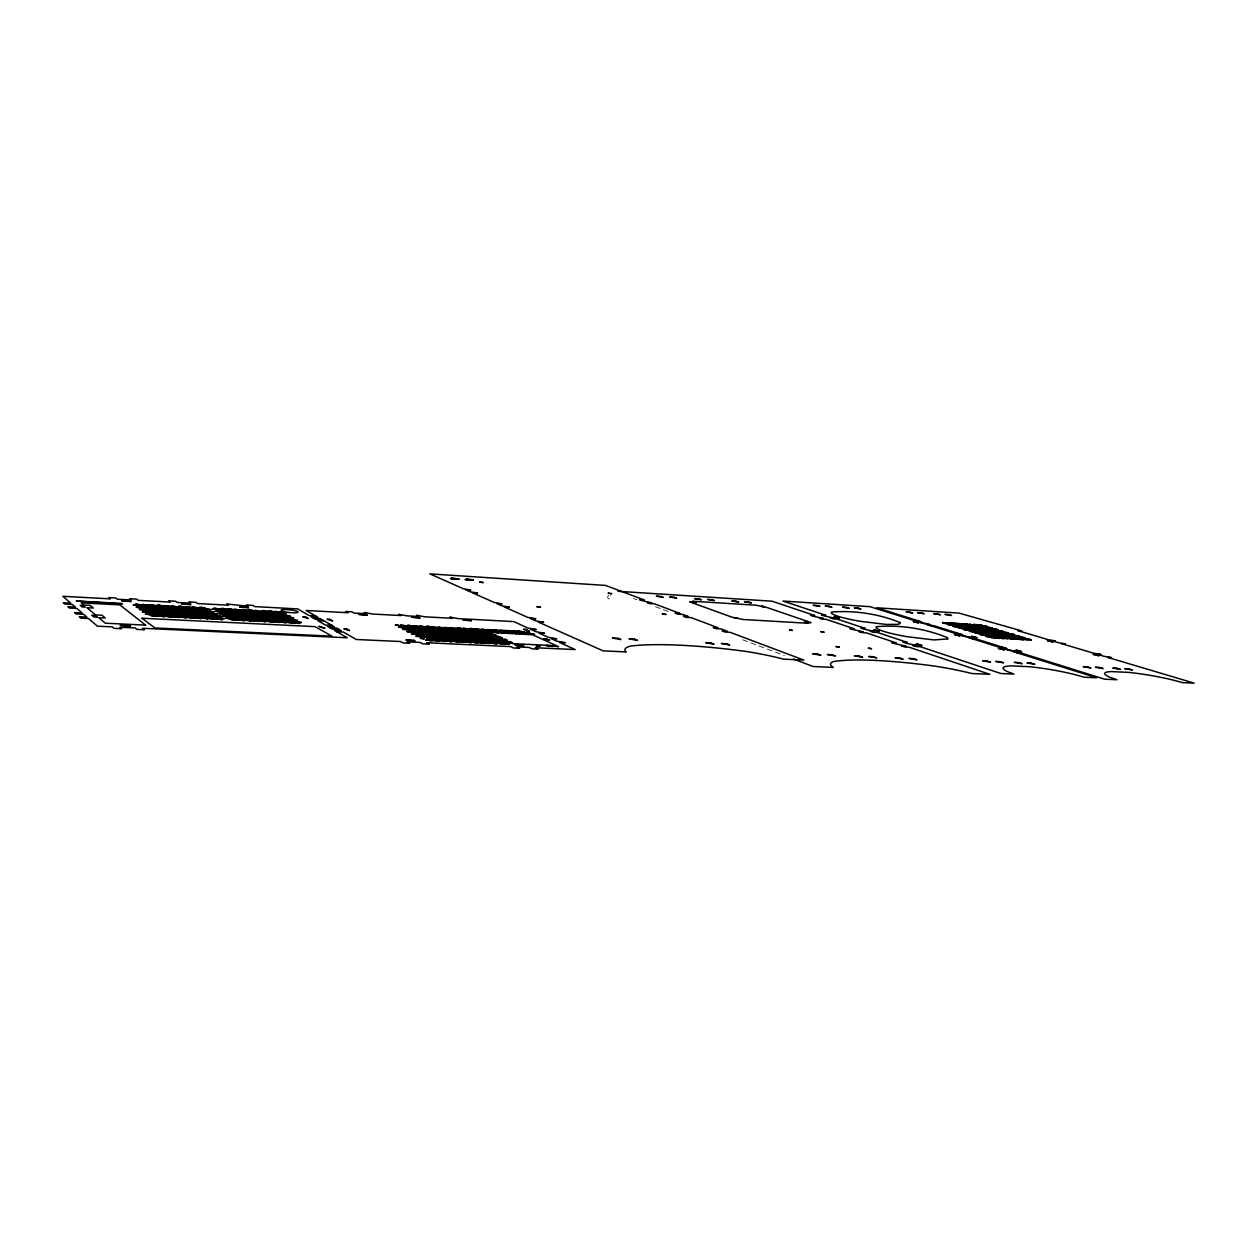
<?xml version="1.0" encoding="UTF-8"?>
<svg xmlns="http://www.w3.org/2000/svg" width="1257" height="1257" viewBox="0 0 1257 1257"><rect width="100%" height="100%" fill="white"/><g stroke="black" fill="none" stroke-linecap="round" stroke-linejoin="round"><path stroke-width="0.75" stroke-dasharray="5 3.75" d="M608.482 595.174C605.371 599.652 612.206 600.516 610.509 595.488M633.497 598.395L637.016 599.73M655.478 606.738L660.711 608.702M663.335 609.708L668.771 611.766M742.73 639.813L784.289 655.557"/><path stroke-width="1.5" d="M1027.488 639.954L1022.805 639.31L1023.591 639.153M1029.734 639.577L1030.52 639.42L1025.853 638.776L1031.4 640.174L1017.164 637.598L1026.608 639.2L1025.822 639.342M1026.733 639.53L1027.519 639.389M1021.03 638.383L1021.831 638.242M1018.861 639.075L1023.559 639.734L1014.918 638.855L1019.616 639.499M1021.941 638.556L1022.727 638.415M1022.695 638.98L1018.013 638.336L1018.814 638.195M1024.942 638.603L1025.743 638.462L1021.077 637.818M1014.006 638.682L1014.823 638.54L1010.125 637.88M1017.102 638.163L1017.903 638.022L1012.388 636.639L1020.967 637.503L1006.009 634.219L1015.373 635.806L1014.572 635.948M1006.983 638.415L1007.815 638.257M1013.236 637.378L1014.038 637.22M1016.316 636.859L1020.118 636.765L1014.635 635.398L1019.27 636.026L1018.469 636.168M1007.721 638.839L1003.007 638.179L1003.84 638.037M1011.775 638.493L1010.958 638.635L1015.672 639.279L1006.166 637.66L1010.864 638.305M1013.975 637.786L1009.292 637.142L1010.094 637M1016.253 637.425L1017.054 637.283M1014.87 637.975L1014.069 638.116L1018.751 638.76L1008.46 636.403L1009.277 636.262M1005.254 637.488L1006.071 637.346L1001.373 636.686M1008.381 636.969L1009.198 636.828L965.863 623.928L974.976 625.483L974.159 625.609M1011.492 636.451L1012.294 636.309L996.597 632.318M1015.467 636.121L1016.269 635.979M1006.071 638.226L1006.904 638.085L996.612 635.728L999.771 635.901L1001.295 636.372L997.414 636.466L1002.929 637.865L993.423 636.231L994.256 636.089M1012.325 637.189L1013.126 637.048L1002.897 634.722L1003.714 634.581M1016.206 636.545L1011.555 635.901L1012.356 635.759M1004.516 636.183L1005.333 636.042M1007.643 635.681L1011.461 635.586M1010.738 635.162L1011.539 635.036M998.938 637.629L990.217 636.749L995.748 638.147L991.003 637.503L991.852 637.362M1001.279 637.252L1002.112 637.11M1005.254 636.592L979.392 629.977M1007.564 636.231L1008.365 636.089M1013.739 635.225L1014.54 635.084L1009.905 634.439M1003.023 637.299L1002.19 637.44L1011.696 639.059L1010.157 638.587M1006.15 636.78L1005.333 636.922L1010.031 637.566L999.771 635.225L1004.437 635.869L1003.62 636.011M991.742 635.319L992.574 635.178L987.876 634.534L997.335 636.152L992.637 635.492M1000.493 635.633L991.066 634.031L995.748 634.675L994.916 634.816M1002.803 635.272L1003.62 635.131M1005.93 634.769L1006.731 634.628M1009.01 634.266L1009.811 634.125L1005.191 633.497M994.224 636.985L998.137 636.89L996.612 636.419M1000.572 635.948L1001.389 635.806M1003.714 635.445L1007.548 635.351L997.382 633.041L1002.018 633.685L1001.201 633.811M1006.826 634.942L1007.627 634.801M994.098 637.55L994.947 637.409M1009.842 634.989L1010.644 634.864M998.215 637.205L999.048 637.063M1002.096 633.984L1002.913 633.858M989.306 636.576L990.155 636.435L985.425 635.775L990.94 637.173L986.211 636.529L987.044 636.388M992.527 636.058L993.36 635.916M996.534 635.413L991.852 634.769L992.684 634.628M998.875 635.036L999.692 634.911M1002.819 634.408L998.969 634.486M1005.113 634.047L1005.914 633.905M994.13 634.078L994.947 633.952M998.089 633.449L988.756 631.862L993.391 632.507L992.559 632.632M1000.399 633.088L1001.216 632.962M988.662 635.272L989.495 635.131M995.025 634.266L1000.478 634.942M998.168 633.764L998.985 633.622M1001.295 633.261L1006.7 633.952M1004.39 632.774L1005.191 632.648M989.369 635.696L984.655 635.036L985.504 634.895M1005.113 633.182L1000.493 632.554L1008.994 633.418L1003.589 632.067L1008.193 632.695L1007.391 632.837M990.28 635.869L989.432 636.011L994.146 636.655L983.901 634.298L988.583 634.958L987.751 635.099M995.811 634.989L996.644 634.848M999.708 631.831L1004.312 632.475L995.041 630.888L995.843 630.763M983.76 634.864L984.592 634.722L979.156 633.339L987.813 634.219M990.17 633.858L991.003 633.717M994.161 633.214L990.296 633.308M996.487 632.868L997.304 632.727M1000.415 632.24L985.724 629.019M1002.709 631.894L1003.51 631.752L998.137 630.417L1002.709 631.045L1001.908 631.187M985.441 632.899L986.274 632.758L980.869 631.391L981.717 631.265M989.463 632.271L980.13 630.684L980.963 630.543M991.789 631.91L992.606 631.784M995.733 631.297L986.478 629.726L987.295 629.6M998.042 630.951L998.844 630.81L994.256 630.181M980.743 633.937L979.894 634.078L985.362 635.461L980.649 634.816L981.497 634.675M983.131 633.575L983.98 633.434M989.526 632.585L990.343 632.444M992.684 632.098L998.089 632.774M995.811 631.611L996.628 631.47M998.922 631.124L999.724 630.983M982.99 634.125L983.838 633.984M986.211 633.622L987.044 633.481L977.663 631.894M998.812 631.658L999.629 631.533M987.106 633.795L991.789 634.439L982.377 632.837L983.21 632.711M993.454 632.805L994.287 632.68M987.986 631.14L991.836 631.061M991.144 630.668L991.962 630.527M981.481 632.664L982.314 632.538M985.519 632.035L981.623 632.114M987.861 631.69L988.693 631.548M994.146 630.715L994.963 630.59M976.768 631.705L977.6 631.58L972.949 630.935L983.084 633.261L978.402 632.617L979.25 632.475M983.178 630.747L984.011 630.605M987.169 630.134L977.915 628.563L978.747 628.421M989.495 629.788L990.312 629.647M975.259 632.24L974.411 632.381L979.847 633.764L975.149 633.104L979.093 633.025L973.688 631.658L974.536 631.517M984.074 630.92L989.479 631.595M987.232 630.433L988.049 630.307M990.375 629.961L991.192 629.82M993.486 629.474L997.288 629.411L992.716 628.783L998.058 630.118L989.62 629.254L1000.415 631.58M977.506 632.444L978.355 632.302M983.932 631.454L984.765 631.328L974.725 629.034L979.344 629.663L978.512 629.788M990.249 630.495L991.066 630.354L981.088 628.091L984.922 628.013M993.376 630.008L994.193 629.883M984.828 631.627L985.645 631.501M976.186 630.448L977.019 630.323M982.565 629.49L983.398 629.364M988.85 628.547L993.423 629.176L984.231 627.62L985.048 627.494M972.792 631.485L973.641 631.344L968.251 629.977L976.878 630.857M979.234 630.511L980.083 630.37M983.257 629.898L963.349 625.059M985.598 629.553L986.415 629.427M989.542 628.956L969.744 624.163M974.568 629.568L975.401 629.427L970.781 628.799M978.606 628.956L969.367 627.384L970.2 627.259M980.947 628.61L981.78 628.484M969.823 630.574L968.974 630.7L974.364 632.067L969.697 631.423L970.545 631.281M972.227 630.213L973.075 630.087M987.232 627.683L988.033 627.557L973.609 624.399L981.968 625.263L977.459 624.635M976.296 629.6L975.448 629.741L980.821 631.093L971.504 629.506L972.352 629.364M978.653 629.254L979.486 629.129M981.827 628.783L982.66 628.657M984.985 628.311L988.788 628.249M988.096 627.856L988.913 627.73M972.054 630.763L972.902 630.621M975.291 630.276L976.139 630.15L966.13 627.856L970.75 628.484L969.901 628.626M981.686 629.317L982.518 629.191L972.572 626.929L976.422 626.85M984.844 628.846L985.661 628.72L976.469 627.149M991.082 627.919L991.899 627.793L987.358 627.164L992.653 628.484L978.904 626.002L979.722 625.876M968.393 629.144L967.544 629.27L972.18 629.914L962.186 627.62L966.806 628.249L965.957 628.39M982.628 626.756L983.43 626.63M985.739 626.3L986.541 626.175L982.031 625.546L987.295 626.866L986.478 626.992M974.002 628.327L974.835 628.186M977.192 627.856L978.025 627.73M980.35 627.384L984.184 627.322M983.493 626.929L984.31 626.803M970.624 629.333L971.457 629.191M974.678 628.72L964.04 625.75L968.613 626.395L967.78 626.52M977.035 628.39L977.867 628.249M980.209 627.919L981.041 627.793M972.399 627.447L973.232 627.322M978.747 626.52L979.58 626.395M981.89 626.065L982.707 625.939L978.182 625.326M964.433 628.909L963.585 629.034L968.22 629.678L962.878 628.327L963.726 628.201M966.837 628.563L967.686 628.421M973.279 627.62L974.112 627.494M979.627 626.693L980.444 626.567M982.754 626.237L983.571 626.112M966.664 629.097L967.513 628.971M976.312 627.683L977.145 627.557L967.262 625.295L968.094 625.169M961.306 627.447L962.155 627.322M977.302 625.153L978.119 625.028M959.767 627.966L958.902 628.091L963.553 628.736L958.227 627.384L959.075 627.259M965.439 627.149L966.272 627.023M968.66 626.693L969.493 626.567M971.85 626.222L975.699 626.159M975.023 625.766L975.856 625.64M961.998 628.154L962.846 628.029L957.535 626.677L966.099 627.557M968.487 627.212L969.32 627.086M971.692 626.756L972.525 626.63M978.025 625.829L978.842 625.703M976.563 626.332L975.746 626.457L980.303 627.086L970.435 624.855L971.268 624.729M961.652 626.096L960.804 626.222L965.392 626.85L955.524 624.588L960.097 625.232L959.248 625.357M963.852 626.285L964.7 626.159L959.437 624.823L967.921 625.703M970.278 625.373L971.111 625.248M973.437 624.918L974.269 624.792M961.495 626.913L970.027 627.793L964.732 626.457L965.58 626.332M967.953 625.986L971.818 625.923L961.982 623.692L966.523 624.32L965.69 624.446M971.142 625.53L971.975 625.405M974.316 625.09L975.133 624.965M956.844 625.687L952.24 625.043L953.105 624.918M957.724 625.86L956.86 625.986L961.464 626.615L951.58 624.352L956.168 624.98L955.32 625.122M960.128 625.515L960.961 625.389M966.554 624.619L967.387 624.493M959.924 626.049L960.772 625.923M963.161 625.593L964.009 625.467M967.214 625.012L958.085 623.456M969.571 624.682L970.404 624.556M948.501 623.991L947.637 624.116L952.225 624.745L946.992 623.425L947.857 623.299M954.644 624.43L955.493 624.305M958.745 623.849L954.189 623.221L962.642 624.085M958.572 624.666L959.421 624.54L954.849 623.912M956.184 625.279L957.048 625.153M962.673 624.383L963.506 624.258M950.921 623.661L956.278 624.352M950.716 624.179L951.565 624.053M949.161 624.682L948.297 624.808L952.9 625.452L951.455 624.996M946.128 623.252L946.977 623.142L942.42 622.498L947.637 623.818L943.049 623.189L943.913 623.063M950.056 623.503L950.905 623.378L946.348 622.749L952.366 624.101M553.221 645.752L552.357 645.847L558.595 646.711L555.657 645.862M338.856 629.364L332.241 629.05L327.511 626.363L334.236 626.693L319.797 618.413L313.323 618.083M336.75 631.752L343.397 632.067L356.234 639.483L400.527 641.526L403.088 642.94L409.672 643.238L407.079 641.824L420.121 642.437L422.729 643.835L429.234 644.134L426.594 642.736L510.719 646.601L513.547 647.983L519.707 648.266L516.863 646.884L529.103 647.449L531.978 648.816L538.075 649.099L535.183 647.732L575.156 649.57L559.506 642.437L565.351 642.704L556.631 641.117L550.943 638.525L556.757 638.807L548.131 637.236L538.813 632.994L544.564 633.292L536.063 631.752L530.627 629.27L536.346 629.553L527.924 628.029L513.767 621.587L458.302 618.617L449.99 617.108L452.441 618.303L424.929 616.826L416.586 615.317L418.974 616.511L407.001 615.867L398.626 614.343L400.983 615.553L372.638 614.045L364.231 612.505L366.494 613.715L354.16 613.055L351.929 611.829L345.738 611.499L347.953 612.725L306.064 610.478L317.738 617.156L311.139 616.81L315.664 619.371L322.153 619.701M331.942 625.373L325.39 625.043L317.88 620.659L324.385 620.989M329.805 627.699L336.405 628.013L341.197 630.715L334.425 630.385L347.231 637.77L142.654 628.28L144.476 629.741L136.919 629.396L135.096 627.934L119.918 627.227L121.678 628.689L114.01 628.343L112.266 626.866L97.386 626.175L88.524 618.507L80.919 618.145L79.317 616.731L86.89 617.108L83.685 614.327L76.158 613.966L74.587 612.583L82.098 612.96L76.866 608.419L69.418 608.042L67.909 606.707L75.326 607.084L72.262 604.444L64.893 604.067L63.416 602.763L70.753 603.14L62.85 596.305L110.349 598.851L108.762 597.609L115.77 597.986L117.388 599.228L131.356 599.982L129.722 598.741L136.652 599.118L138.317 600.359L170.386 602.087L168.642 600.846L175.43 601.207L177.206 602.449L190.75 603.171L188.943 601.946L195.652 602.307L197.49 603.533L228.57 605.214L226.653 603.973L248.305 606.267L246.341 605.041L252.846 605.403L254.825 606.612L297.736 608.922L309.112 615.553L315.554 615.899M1016.599 652.682L1020.684 652.886L1104.667 679.189L1116.923 679.723L1109.931 677.24A46.446 5.876 9.9 0 1 1111.502 671.584L1128.33 672.369A46.446 5.876 9.9 0 1 1173.19 680.084L1182.554 682.63L1194.15 683.132L1107.778 657.411L1111.597 657.615L1104.212 656.358L1097.157 654.253L1100.975 654.457L1093.653 653.216L1061.489 643.631L1065.26 643.851L1058.158 642.641L1051.528 640.661L1055.283 640.881L1048.228 639.687L1018.013 630.684L1021.721 630.904L958.918 613.086L876.663 607.791L921.664 621.885L917.736 621.649L923.738 623.535L927.666 623.771M1003.589 647.544L999.535 647.324L968.566 637.598L972.572 637.818L962.155 635.586M1006.307 649.445L1017.227 651.802L1013.158 651.597L1096.591 677.774L1084.21 677.224L1075.034 674.648A47.326 6.348 9.6 0 0 1029.389 666.713L1011.414 665.864A47.326 6.348 9.6 0 0 1007.391 671.584L1013.99 674.098L1000.855 673.516L920.36 646.742L916.007 646.507L912.708 645.407L917.044 645.642L906.156 643.238L902.919 642.154L907.24 642.374L877.449 632.475L873.191 632.24L870.111 631.203L874.369 631.454L863.983 629.16L860.951 628.154L865.193 628.39L837.303 619.12L833.124 618.868L830.233 617.91L834.412 618.161L824.498 615.993L821.654 615.05L825.802 615.302L782.97 601.05L870.048 606.675L914.766 620.707L918.678 620.958M1013.802 650.733L1009.732 650.513L1002.913 648.376L1006.983 648.596L975.809 638.839L971.802 638.619M969.351 636.812L965.36 636.592L958.981 634.596L962.956 634.816L933.715 625.656L929.787 625.42M959.782 633.827L955.807 633.591L926.755 624.478L930.683 624.713L920.737 622.592M617.988 591.293L772.097 601.207L814.85 615.553L810.639 615.302L813.483 616.26L823.429 618.444L819.218 618.193L822.094 619.167L826.32 619.418L854.179 628.767L849.889 628.516L852.922 629.537L863.339 631.847L859.034 631.595L862.113 632.632L866.434 632.884L896.194 642.877L891.81 642.641L895.063 643.725L905.983 646.161L901.599 645.941L904.883 647.041L909.298 647.276L989.793 674.302L971.802 673.516A68.664 9.993 9.2 0 0 935.507 666.21A138.317 20.819 9.4 0 0 833.674 661.528A69.292 10.276 9.1 0 0 833.187 667.404L813.2 666.524L793.324 658.982M528.804 631.768C522.865 630.778 530.407 633.135 528.82 631.768M991.804 633.764L985.582 632.35L990.233 632.994L986.336 633.072L987.845 633.528M473.041 580.106L464.996 579.587L473.575 580.027L466.426 578.77L468.578 579.697M458.538 579.053L451.373 577.796L453.494 578.723M504.466 639.42L505.77 640.049L498.778 640.19L505.047 641.054L503.743 640.426M509.258 641.73L510.562 642.358L504.277 641.494L510.232 641.651L512.086 642.563L509.808 642.798L514.286 643.883A5.185 0.848 7.2 0 1 520.508 644.165A5.169 0.848 7.3 0 1 526.699 644.464A5.169 0.833 7.3 0 1 532.874 644.747A5.154 0.833 7.3 0 1 539.033 645.045A5.138 0.833 7.4 0 1 545.177 645.328A5.138 0.833 7.4 0 1 551.289 645.611L556.301 645.658L532.669 634.769L493.435 632.538L490.874 633.685L502.517 637.959L500.239 638.195L501.527 638.823M506.304 641.117L505 640.489L507.278 640.237L505.424 639.357L499.5 639.185L500.805 639.813M498.259 639.122L499.548 639.75L493.294 638.886L500.286 638.76L494.032 637.896L495.321 638.525M492.791 637.833L494.08 638.462L487.826 637.598L494.834 637.472L488.596 636.608L489.869 637.22M487.339 636.545L488.627 637.158L481.588 637.299L487.842 638.163L486.569 637.535M484.432 635.932L483.159 635.319L489.382 636.183L482.374 636.309L483.646 636.922M481.918 635.256L483.191 635.869L476.136 635.995L482.389 636.859L481.132 636.246M479.011 634.659L477.754 634.047L483.961 634.895L476.953 635.021L478.21 635.633M476.513 633.984L477.77 634.596L470.715 634.706L476.953 635.571L475.696 634.958M473.606 633.371L472.365 632.758L478.571 633.622L471.548 633.732L472.789 634.345M470.291 633.669L471.532 634.282L464.446 634.408L470.715 635.272L469.458 634.644M488.957 642.877L490.261 643.521L483.882 642.641L491.031 642.5L484.683 641.62L485.972 642.264M467.4 633.072L466.158 632.46L472.365 633.308L465.31 633.434L466.551 634.047M460.408 630.166L461.633 630.763L454.547 630.873L455.772 631.485M464.901 632.397L466.143 633.009L459.041 633.119L465.294 633.984L464.053 633.371M483.411 641.557L484.699 642.201L478.351 641.321L485.501 641.18L479.168 640.3L480.441 640.944M457.532 629.568L456.307 628.971L462.482 629.82L455.443 629.914L456.652 630.527M462.01 631.8L460.785 631.187L466.991 632.035L459.921 632.145L461.146 632.758M455.065 628.909L456.291 629.506L449.205 629.6L450.415 630.213M459.543 631.124L460.769 631.737L453.667 631.831L459.889 632.695L458.664 632.082M452.206 628.311L450.996 627.714L457.155 628.563L450.1 628.657L451.31 629.254M454.186 629.851L455.411 630.464L448.293 630.558L454.515 631.423L453.306 630.81M448.859 628.594L450.069 629.191L442.951 629.286L449.158 630.15L447.948 629.537M471.548 639.939L472.821 640.583L466.473 639.703L473.669 639.562L467.321 638.682L468.594 639.326M445.999 627.997L444.789 627.384L450.964 628.249L443.878 628.343L445.072 628.94M466.048 638.635L467.321 639.263L460.973 638.383L468.17 638.257L461.853 637.378L463.11 638.006M442.621 628.28L443.831 628.877L436.666 628.971L442.888 629.836L441.694 629.223M439.761 627.683L438.567 627.07L444.742 627.934L437.625 628.029L438.819 628.626M436.368 627.966L437.562 628.563L431.355 627.699L438.504 627.62L432.314 626.756L433.492 627.369M454.217 637.016L455.458 637.645L449.11 636.765L456.354 636.639L450.037 635.759L451.279 636.388M448.765 635.696L449.99 636.341L443.658 635.461L450.917 635.335L444.601 634.471L445.826 635.084M442.37 635.398L443.611 636.026L437.263 635.146L444.554 635.021L438.222 634.157L439.447 634.785M451.467 640.049L452.724 640.693L446.298 639.813L453.636 639.672L447.241 638.792L448.498 639.436M436.933 634.094L438.159 634.722L431.827 633.842L439.117 633.732L432.801 632.852L434.011 633.481M431.528 632.79L432.738 633.418L426.406 632.538L433.712 632.428L427.411 631.564L428.606 632.177M439.494 638.415L440.736 639.059L434.309 638.179L441.694 638.037L435.299 637.158L436.525 637.802M425.117 632.475L426.327 633.104L419.979 632.224L427.333 632.114L421.016 631.25L422.211 631.862M419.728 631.187L420.922 631.8L414.59 630.935L421.943 630.825L415.643 629.946L416.821 630.574M414.354 629.883L415.533 630.511L409.216 629.631L416.57 629.537L410.285 628.673L411.448 629.286M422.053 635.461L423.263 636.105L416.853 635.209L424.285 635.099L417.905 634.219L419.1 634.848M407.928 629.568L409.106 630.197L402.774 629.317L410.159 629.223L403.858 628.343L405.021 628.956M287.586 616.103L288.576 616.7L282.197 615.82L290.1 615.773L283.736 614.893L284.726 615.49M292.284 618.931L280.641 616.763L287.052 617.643M295.002 620.581L296.024 621.194L289.566 620.298L297.532 620.235L285.858 618.051M291.105 619.34L292.111 619.952M294.499 622.152L288.026 621.272L289.047 621.885M293.321 622.576L299.81 623.472L286.47 622.231L292.975 623.126L291.938 622.514M275.66 614.469L276.65 615.082L270.255 614.202L278.206 614.154L271.842 613.275L272.832 613.872M270.491 613.196L271.465 613.793L265.101 612.913L273.052 612.882L266.704 612.002L267.662 612.599M277.718 617.627L278.708 618.24L272.266 617.36L280.28 617.297L273.869 616.417L274.843 617.014M279.808 620.848L280.814 621.477L274.309 620.581L282.385 620.502L275.911 619.607L276.917 620.235M261.173 611.263L254.825 610.383L255.784 610.981M264.708 613.447L258.329 612.568L269.878 614.72L263.483 613.84M259.963 611.656L266.311 612.52L253.191 611.295L259.555 612.175L258.596 611.578M265.683 615.993L266.657 616.606L260.215 615.71L268.275 615.663L261.865 614.767L262.823 615.38M256.271 614.029L249.86 613.133L261.456 615.317L255.03 614.422M262.414 617.894L263.404 618.507L256.915 617.611L265.038 617.548L258.565 616.653L259.539 617.266M248.493 613.07L249.436 613.667L243.01 612.788L251.117 612.74L244.706 611.86L245.649 612.458M259.099 619.811L260.089 620.439L253.553 619.528L261.755 619.465L255.234 618.57L256.208 619.182M250.3 616.229L251.259 616.841M247.44 615.616L246.482 615.003L252.94 615.899L244.769 615.946L256.491 618.161L249.986 617.25M236.473 611.421L237.416 612.033L230.974 611.138L239.129 611.106L232.718 610.226L233.645 610.823M246.891 618.145L247.849 618.774L241.313 617.863L249.562 617.8L243.057 616.904L243.999 617.517M238.186 614.579L239.129 615.192L232.639 614.296M235.326 613.966L234.383 613.353L240.857 614.249L227.454 612.992L233.928 613.887M220.274 609.111L213.847 608.215L225.38 610.383L218.954 609.504M220.902 611.64L221.813 612.238M225.192 614.484L218.687 613.573L230.408 615.789L223.872 614.893M228.617 616.747L222.065 615.836L233.865 618.067L227.297 617.156M218.058 611.028L217.147 610.415L223.605 611.311L215.34 611.342L226.983 613.542L220.494 612.646M211.38 612.175L212.292 612.788L205.771 611.876L214.13 611.845L207.641 610.949L208.536 611.546M210.438 613.73L203.901 612.819L204.797 613.432M213.784 615.993L207.201 615.082L208.112 615.71M209.086 614.123L215.638 615.034L202 613.762L208.568 614.673L207.672 614.06M212.433 616.401L219.017 617.313L205.315 616.04L211.93 616.967L211.003 616.339M196.862 608.891L190.388 607.995L201.984 610.179L193.578 610.211L200.099 611.122L199.219 610.509M195.495 609.284L196.375 609.896M198.669 614.657L199.58 615.27L192.965 614.359L201.481 614.312L194.914 613.4L195.793 614.029M201.984 616.951L202.896 617.58L196.249 616.653L204.797 616.606L198.182 615.694L199.093 616.307M187.906 609.456L181.401 608.561L193.044 610.745L186.523 609.849M189.179 612.63L182.595 611.735L194.364 613.95L187.78 613.039M177.693 606.864L171.203 605.968L182.799 608.152L176.294 607.257M189.587 615.254L190.467 615.883L183.836 614.956L192.431 614.909L185.816 613.997L186.696 614.626M178.007 609.409L178.871 610.022L172.319 609.111L180.835 609.079L174.314 608.184L175.163 608.797M168.627 607.414L162.106 606.518L162.939 607.115M181.259 616.496L174.582 615.569L186.507 617.831L179.83 616.92M167.197 607.807L173.733 608.718L160.048 607.445L166.6 608.341L165.767 607.744M159.45 607.979L152.883 607.068L153.715 607.681M168.768 614.783L162.09 613.872L162.939 614.5M157.989 608.372L164.573 609.284L150.793 607.995L162.514 610.211L155.915 609.299M167.307 615.207L174 616.134L160 614.83L166.694 615.757L165.845 615.129M156.559 608.294L157.376 608.907M159.372 615.396L152.663 614.469L164.62 616.747L157.895 615.82M142.088 604.994L135.536 604.098L147.163 606.298L138.459 606.314L145.058 607.225L144.241 606.612M147.226 608.859L148.059 609.472M150.259 611.122L151.091 611.75L144.429 610.823L153.197 610.792L141.428 608.561L150.164 608.529L143.565 607.618L144.382 608.231M140.611 605.387L141.412 606M146.566 609.881L147.383 610.493M483.034 582.541L479.64 582.117L483.034 582.541M424.143 638.776L420.467 638.336L424.143 638.776M900.059 622.545L899.933 623.661L897.451 624.368L886.138 624.43L859.977 621.272A34.929 4.258 8.7 0 1 831.788 612.018C854.587 610.321 878.91 613.856 900.059 622.545M141.978 618.24L154.925 627.966L331.942 636.152L315.067 626.63L141.978 618.24M696.064 602.637L692.293 602.794L731.763 617.093L743.233 619.512L808.455 623.283L804.433 621.665L807.952 621.555L766.754 607.43L755.913 605.198L692.576 601.239L696.064 602.637M839.173 647.009L836.156 646.601L839.173 647.009M823.932 632.145L821.041 631.752L823.932 632.145M398.909 625.436L395.358 624.996L398.909 625.436M810.734 622.608L807.858 622.199L810.734 622.608M692.701 602.197L689.873 601.836L692.701 602.197M792.397 630.401L789.506 629.961L792.366 630.448M764.303 606.675L761.538 606.298L764.272 606.722M737.262 618.318L734.355 617.878L737.262 618.318M665.833 614.422L662.345 613.935L665.833 614.422M539.897 646.192L536.362 645.768L539.897 646.192M611.625 593.681L608.325 593.225L611.625 593.681M871.478 648.691L868.461 648.203L871.478 648.691M540.494 607.131L536.865 606.628L540.494 607.131M947.699 638.933L933.951 639.923L906.878 636.67A36.359 4.557 8.9 0 1 876.553 626.709C900.232 624.556 925.576 628.704 947.589 637.708L947.699 638.933M1024.864 637.723L1020.213 637.079L1024.864 637.723M999.755 638.383L995.01 637.723L999.755 638.383M1003.746 638.603L999.016 637.959L1003.746 638.603M1013.708 634.361L1009.088 633.717L1013.708 634.361M998.891 634.172L994.24 633.528L998.891 634.172M996.518 632.004L991.914 631.375L996.518 632.004M981.576 631.815L976.925 631.171L981.576 631.815M987.923 630.841L983.32 630.197L987.923 630.841M968.943 630.385L964.276 629.757L968.943 630.385M958.195 627.086L953.576 626.442L958.195 627.086M963.318 624.776L958.761 624.148L963.318 624.776M957.52 626.379L952.916 625.75L957.52 626.379M954.833 623.613L950.276 622.985L954.833 623.613M547.125 645.47L546.245 645.564L552.499 646.428L547.125 645.47M509.164 644.417L502.831 643.537L509.164 644.417M497.332 642.798L491 641.918L497.332 642.798M504.34 642.076L498.039 641.196L504.34 642.076M498.4 643.034L496.546 643.238L502.894 644.118L498.4 643.034M505.393 642.311L503.554 642.516L509.871 643.38L505.393 642.311M496.578 643.82L490.23 642.94L496.578 643.82M503.617 643.081L497.285 642.217L503.617 643.081M477.534 642.94L471.139 642.044L477.534 642.94M491.801 641.479L485.469 640.599L491.801 641.479M498.825 640.756L492.524 639.892L498.825 640.756M483.898 643.223L477.519 642.343L483.898 643.223M498.086 641.777L491.77 640.897L498.086 641.777M488.125 639.404L486.27 639.593L492.571 640.457L488.125 639.404M464.713 642.327L458.286 641.447L464.713 642.327M471.988 641.604L465.593 640.724L471.988 641.604M479.168 640.881L472.821 640.002L479.168 640.881M486.286 640.159L479.97 639.294L486.286 640.159M493.325 639.452L487.04 638.587L493.325 639.452M471.139 642.641L464.729 641.746L471.139 642.641M478.351 641.903L471.988 641.023L478.351 641.903M453.793 640.944L451.829 641.149L458.271 642.028L453.793 640.944M461.13 640.222L459.198 640.426L465.593 641.306L461.13 640.222M475.555 638.792L473.669 638.996L479.985 639.86L475.555 638.792M482.657 638.1L480.787 638.289L487.072 639.153L482.657 638.1M522.629 633.811L516.548 632.978L522.629 633.811M529.213 633.167L523.163 632.334L529.213 633.167M496.609 636.718L494.787 636.906L501.009 637.77L496.609 636.718M530.234 633.402L528.506 633.575L534.571 634.408L530.234 633.402M451.797 641.73L445.355 640.834L451.797 641.73M459.166 641.007L452.756 640.112L459.166 641.007M466.457 640.284L460.078 639.404L466.457 640.284M480.803 638.855L474.486 637.99L480.803 638.855M528.616 634.125L522.535 633.277L528.616 634.125M432.204 640.819L425.73 639.923L432.204 640.819M439.761 640.096L433.319 639.2L439.761 640.096M447.193 639.373L440.798 638.477L447.193 639.373M454.547 638.65L448.183 637.77L454.547 638.65M461.838 637.943L455.49 637.079L461.838 637.943M469.018 637.252L462.717 636.372L469.018 637.252M476.136 636.561L469.882 635.696L476.136 636.561M490.151 635.194L483.945 634.345L490.151 635.194M440.83 640.332L438.85 640.536L445.292 641.431L440.83 640.332M455.615 638.902L453.683 639.09L460.062 639.97L455.615 638.902M470.071 637.488L468.185 637.676L474.502 638.556L470.071 637.488M477.189 636.796L475.319 636.985L481.604 637.849L477.189 636.796M491.188 635.429L489.35 635.618L495.572 636.482L491.188 635.429M510.593 633.214L504.497 632.381L510.593 633.214M517.271 632.57L511.206 631.737L517.271 632.57M523.87 631.925L517.837 631.093L523.87 631.925M438.787 641.117L432.314 640.237L438.787 641.117M446.251 640.394L439.824 639.499L446.251 640.394M460.942 638.965L454.594 638.085L460.942 638.965M475.319 637.55L469.034 636.686L475.319 637.55M496.311 635.508L490.12 634.644L496.311 635.508M516.627 633.512L510.531 632.68L516.627 633.512M523.258 632.868L517.193 632.035L523.258 632.868M486.553 633.198L484.731 633.371L490.906 634.235L486.553 633.198M500.239 631.894L498.448 632.067L504.56 632.915L500.239 631.894M506.964 631.25L505.188 631.423L511.269 632.271L506.964 631.25M434.246 638.76L427.804 637.865L434.246 638.76M449.063 637.33L442.715 636.451L449.063 637.33M513.626 630.621L511.866 630.794L517.915 631.627L513.626 630.621M463.566 635.948L457.281 635.084L463.566 635.948M484.746 633.921L478.556 633.072L484.746 633.921M491.66 633.261L485.501 632.412L491.66 633.261M498.479 632.617L492.367 631.768L498.479 632.617M505.251 631.972L499.155 631.124L505.942 631.03L504.67 630.433L499.862 630.181L505.251 631.972M511.945 631.328L505.88 630.495L511.945 631.328M433.241 639.782L426.783 638.886L433.241 639.782M448.136 638.352L441.757 637.472L448.136 638.352M462.702 636.938L456.385 636.073L462.702 636.938M469.867 636.262L463.597 635.382L469.867 636.262M430.805 636.655L428.826 636.843L435.236 637.739L430.805 636.655M438.237 635.963L436.289 636.152L442.653 637.032L438.237 635.963M473.182 632.35L466.991 631.485L473.182 632.35M480.158 631.69L473.999 630.841L480.158 631.69M487.056 631.045L480.928 630.213L487.056 631.045M493.875 630.417L487.779 629.568L493.875 630.417M452.866 634.581L450.949 634.769L457.249 635.649L452.866 634.581M460.062 633.905L458.161 634.094L464.43 634.958L460.062 633.905M481.18 631.925L479.357 632.114L485.516 632.962L481.18 631.925M488.077 631.281L486.27 631.454L492.398 632.302L488.077 631.281M494.897 630.637L493.105 630.825L499.202 631.658L494.897 630.637M428.747 637.425L422.321 636.545L428.747 637.425M436.21 636.718L429.831 635.838L436.21 636.718M458.145 634.659L451.86 633.795L458.145 634.659M479.357 632.648L473.182 631.8L479.357 632.648M486.286 632.004L480.143 631.155L486.286 632.004M493.137 631.36L487.025 630.511L493.137 631.36M499.909 630.715L493.828 629.883L499.909 630.715M431.748 634.408L425.4 633.528L431.748 634.408M417.811 636.026L415.8 636.231L422.226 637.11L417.811 636.026M425.337 635.335L423.358 635.523L429.753 636.419L425.337 635.335M446.408 633.057L440.139 632.192L446.408 633.057M453.62 632.381L447.382 631.533L453.62 632.381M467.824 631.077L461.649 630.228L467.824 631.077M474.816 630.433L468.657 629.584L474.816 630.433M481.714 629.804L475.602 628.956L481.714 629.804M432.801 634.644L430.837 634.832L437.185 635.712L432.801 634.644M447.461 633.292L445.528 633.481L451.829 634.345L447.461 633.292M454.673 632.632L452.771 632.805L459.025 633.669L454.673 632.632M430.758 635.398L424.379 634.518L430.758 635.398M445.481 634.031L439.18 633.167L445.481 634.031M452.724 633.371L446.455 632.491L452.724 633.371M473.999 631.391L467.84 630.543L473.999 631.391M480.944 630.747L474.8 629.898L480.944 630.747M487.81 630.103L481.698 629.27L487.81 630.103M413.412 633.701L411.416 633.905L417.811 634.785L413.412 633.701M420.938 633.025L418.942 633.214L425.306 634.094L420.938 633.025M435.723 631.69L433.791 631.878L440.076 632.742L435.723 631.69M442.998 631.03L441.081 631.218L447.335 632.082L442.998 631.03M464.352 629.097L462.497 629.27L468.657 630.134L464.352 629.097M471.328 628.469L469.49 628.641L475.617 629.49L471.328 628.469M418.848 633.779L412.485 632.899L418.848 633.779M441.018 631.768L434.749 630.904L441.018 631.768M448.246 631.108L442.024 630.244L448.246 631.108M469.49 629.176L463.346 628.327L469.49 629.176M414.48 631.485L408.148 630.605L414.48 631.485M429.313 630.166L423.043 629.301L429.313 630.166M436.603 629.521L430.381 628.657L436.603 629.521M415.533 631.721L413.537 631.91L419.885 632.79L415.533 631.721M430.35 630.401L428.401 630.59L434.686 631.454L430.35 630.401M437.64 629.757L435.723 629.93L441.961 630.794L437.64 629.757M459.041 627.84L457.187 628.013L463.33 628.861L459.041 627.84M413.427 632.475L407.064 631.595L413.427 632.475M428.323 631.14L422.038 630.276L428.323 631.14M435.645 630.48L429.391 629.616L435.645 630.48M418.628 628.799L416.68 628.987L422.949 629.851L418.628 628.799M425.997 628.17L424.049 628.343L430.303 629.207L425.997 628.17M423.955 628.893L417.701 628.029L423.955 628.893M431.277 628.249L425.055 627.384L431.277 628.249M404.817 627.934L398.532 627.07L404.817 627.934M412.28 627.29L406.011 626.426L412.28 627.29M419.649 626.662L413.427 625.797L419.649 626.662M413.302 627.526L411.338 627.699L417.607 628.563L413.302 627.526M420.671 626.897L418.722 627.07L424.96 627.934L420.671 626.897M427.961 626.269L426.044 626.442L432.235 627.29L427.961 626.269M411.228 628.249L404.943 627.384L411.228 628.249M418.628 627.604L412.39 626.756L418.628 627.604M425.95 626.976L419.744 626.127L425.95 626.976M401.611 625.939L399.632 626.112L405.901 626.976L401.611 625.939M409.044 625.31L407.079 625.483L413.317 626.347L409.044 625.31M406.969 626.017L400.716 625.153L406.969 626.017M301.303 622.498L294.845 621.602L301.303 622.498M281.835 621.712L279.604 621.885L286.109 622.796L281.835 621.712M279.227 622.451L272.706 621.555L279.227 622.451M287.664 621.822L281.175 620.927L287.664 621.822M261.11 620.675L258.816 620.848L265.368 621.759L261.11 620.675M269.674 620.062L267.411 620.235L273.932 621.131L269.674 620.062M286.517 618.837L284.318 618.994L290.76 619.89L286.517 618.837M258.408 621.414L251.84 620.502L258.408 621.414M267.018 620.785L260.498 619.89L267.018 620.785M275.534 620.157L269.045 619.261L275.534 620.157M283.956 619.544L277.498 618.648L283.956 619.544M268.04 621.021L265.777 621.209L272.313 622.105L268.04 621.021M284.978 619.78L282.746 619.952L289.22 620.848L284.978 619.78M240.15 619.638L237.809 619.811L244.392 620.722L240.15 619.638M248.87 619.01L246.576 619.182L253.128 620.094L248.87 619.01M266.06 617.784L263.797 617.957L270.271 618.853L266.06 617.784M237.353 620.361L230.754 619.45L237.353 620.361M246.136 619.732L239.568 618.837L246.136 619.732M254.81 619.12L248.289 618.224L254.81 619.12M271.889 617.894L265.431 617.014L271.889 617.894M247.158 619.984L244.832 620.157L251.416 621.068L247.158 619.984M264.426 618.743L262.147 618.915L268.652 619.811L264.426 618.743M272.91 618.145L270.664 618.303L277.121 619.198L272.91 618.145M281.301 617.533L279.085 617.706L285.512 618.585L281.301 617.533M289.597 616.936L287.397 617.108L293.792 617.988L289.597 616.936M253.961 616.134L251.683 616.307L258.156 617.203L253.961 616.134M270.884 614.972L268.668 615.129L275.079 616.009L270.884 614.972M279.211 614.39L277.011 614.547L283.391 615.427L279.211 614.39M215.308 619.277L208.678 618.35L215.308 619.277M224.28 618.648L217.665 617.737L224.28 618.648M242.617 617.454L236.08 616.558L242.617 617.454M234.87 618.303L232.545 618.475L239.113 619.387L234.87 618.303M259.822 616.244L253.364 615.364L259.822 616.244M284.915 614.5L278.567 613.62L284.915 614.5M222.442 619.622L215.811 618.711L222.442 619.622M269.281 615.899L267.05 616.056L273.492 616.951L269.281 615.899M277.656 615.317L275.44 615.474L281.835 616.354L277.656 615.317M232.074 619.041L225.49 618.13L232.074 619.041M240.873 618.413L234.321 617.517L240.873 618.413M233.189 615.082L230.864 615.239L237.384 616.15L233.189 615.082M241.863 614.484L239.568 614.657L246.042 615.553L241.863 614.484M250.442 613.903L248.179 614.076L254.621 614.956L250.442 613.903M258.926 613.337L256.679 613.495L263.09 614.374L258.926 613.337M275.613 612.206L273.429 612.363L279.761 613.227L275.613 612.206M193.751 618.193L187.073 617.281L193.751 618.193M220.855 616.354L214.287 615.443L220.855 616.354M247.755 614.61L241.297 613.715L247.755 614.61M203.917 617.816L201.497 617.988L208.159 618.915L203.917 617.816M212.936 617.203L210.563 617.376L217.178 618.287L212.936 617.203M231.414 616.024L229.088 616.197L235.625 617.093L231.414 616.024M240.134 615.427L237.84 615.6L244.329 616.496L240.134 615.427M281.301 612.316L274.984 611.452L281.301 612.316M200.963 618.554L194.301 617.643L200.963 618.554M210.045 617.925L203.414 617.014L210.045 617.925M282.291 612.552L280.122 612.709L286.439 613.573L282.291 612.552M171.942 617.108L165.233 616.181L171.942 617.108M238.406 612.269L236.127 612.426L242.57 613.322L238.406 612.269M263.781 610.588L261.582 610.745L267.914 611.609L263.781 610.588M217.477 614.092L210.94 613.18L217.477 614.092M235.672 612.96L229.23 612.065L235.672 612.96M244.267 612.379L237.856 611.499L244.267 612.379M252.767 611.813L246.388 610.933L252.767 611.813M191.488 616.119L189.053 616.291L195.715 617.218L191.488 616.119M227.988 613.777L225.679 613.935L232.168 614.83L227.988 613.777M253.773 612.049L251.526 612.206L257.921 613.102L253.773 612.049M179.248 617.47L172.539 616.543L179.248 617.47M188.503 616.857L181.841 615.93L188.503 616.857M197.648 616.244L191.017 615.333L197.648 616.244M206.698 615.631L200.099 614.72L206.698 615.631M270.491 610.933L268.291 611.091L274.623 611.97L270.491 610.933M199.203 612.3L196.83 612.458L203.383 613.369L199.203 612.3M226.386 610.619L224.076 610.776L230.518 611.672L226.386 610.619M243.528 609.519L241.265 609.661L247.645 610.541L243.528 609.519M178.054 614.186L171.408 613.275L178.054 614.186M187.23 613.589L180.615 612.678L187.23 613.589M196.296 613.007L189.728 612.096L196.296 613.007M205.252 612.41L198.732 611.515L205.252 612.41M232.278 610.745L225.851 609.865L232.278 610.745M240.841 610.195L234.462 609.315L240.841 610.195M179.06 614.437L176.609 614.594L183.271 615.521L179.06 614.437M224.61 611.546L222.3 611.703L228.758 612.599L224.61 611.546M241.831 610.431L239.568 610.588L245.963 611.468L241.831 610.431M250.3 609.881L248.069 610.022L254.433 610.902L250.3 609.881M157.266 616.386L150.526 615.443L157.266 616.386M176.027 615.16L169.365 614.233L176.027 615.16M185.25 614.547L178.62 613.636L185.25 614.547M149.976 612.96L147.446 613.133L154.155 614.06L149.976 612.96M159.388 612.363L156.889 612.536L163.567 613.447L159.388 612.363M168.689 611.782L166.223 611.939L172.853 612.85L168.689 611.782M177.881 611.201L175.446 611.358L182.045 612.269L177.881 611.201M186.979 610.619L184.575 610.792L191.127 611.688L186.979 610.619M204.844 609.504L202.503 609.661L208.976 610.556L204.844 609.504M214.35 608.985L212.04 609.142L218.467 610.022L214.35 608.985M223.039 608.435L220.745 608.592L227.156 609.472L223.039 608.435M147.823 613.935L145.293 614.092L152.034 615.034L147.823 613.935M156.277 613.086L149.599 612.159L156.277 613.086M165.625 612.489L158.979 611.578L165.625 612.489M174.864 611.908L168.265 610.996L174.864 611.908M184.009 611.326L177.441 610.415L184.009 611.326M210.815 609.629L204.357 608.734L210.815 609.629M157.282 613.322L154.784 613.495L161.477 614.422L157.282 613.322M166.631 612.74L164.164 612.897L170.811 613.825L166.631 612.74M175.886 612.143L173.435 612.316L180.05 613.227L175.886 612.143M194.049 610.996L191.661 611.153L198.197 612.049L194.049 610.996M202.99 610.431L200.617 610.588L207.122 611.483L202.99 610.431M229.89 608.797L227.611 608.954L234.006 609.834L229.89 608.797M191.755 607.618L185.282 606.722L191.755 607.618M156.308 610.085L153.825 610.258L160.456 611.169L156.308 610.085M165.578 609.519L163.127 609.676L169.711 610.588L165.578 609.519M201.607 607.304L199.266 607.461L205.708 608.341L201.607 607.304M171.738 609.645L165.17 608.749L171.738 609.645M189.838 608.529L183.349 607.634L189.838 608.529M198.747 607.979L192.29 607.084L198.747 607.979M144.791 611.625L142.261 611.782L148.954 612.709L144.791 611.625M154.202 611.043L151.72 611.201L158.366 612.128L154.202 611.043M163.52 610.462L161.069 610.619L167.684 611.53L163.52 610.462M172.728 609.896L170.292 610.054L176.876 610.965L172.728 609.896M181.841 609.331L179.437 609.488L185.973 610.383L181.841 609.331M190.844 608.765L188.456 608.922L194.961 609.818L190.844 608.765M199.737 608.215L197.38 608.372L203.854 609.268L199.737 608.215M142.921 608.152L136.306 607.241L142.921 608.152M152.27 607.602L145.686 606.691L152.27 607.602M161.493 607.052L154.957 606.141L161.493 607.052M170.638 606.503L164.133 605.607L170.638 606.503M171.628 606.738L169.208 606.895L175.729 607.791L171.628 606.738M180.647 606.188L178.258 606.345L184.748 607.241L180.647 606.188M141.79 609.346L139.276 609.504L145.922 610.415L141.79 609.346M151.17 608.781L148.687 608.938L155.302 609.849L151.17 608.781M139.967 605.921L133.383 605.01L139.967 605.921M149.269 605.371L142.732 604.476L149.269 605.371M150.259 605.623L147.792 605.764L154.344 606.675L150.259 605.623M159.45 605.073L157.015 605.23L163.536 606.125L159.45 605.073M156.418 605.748L149.882 604.853L156.418 605.748M145.623 625.122L105.321 623.205L98.769 617.69L105.242 618.004L101.927 615.223L95.501 614.909L86.937 607.681L93.269 608.011L90.111 605.371L83.826 605.041L81.218 602.857L119.776 604.868L145.623 625.122M129.691 625.719L120.248 625.279L130.477 626.347L129.691 625.719M413.962 640.316L405.838 639.939L415.093 640.929L413.962 640.316M522.708 645.391L515.087 645.03L523.949 645.972L522.708 645.391M625.939 651.912L603.14 650.859L538.2 622.011L543.747 622.309L535.561 620.832L530.328 618.507L535.828 618.805L527.736 617.36L504.041 606.832L509.431 607.147L501.59 605.748L496.735 603.58L502.093 603.894L494.331 602.512L472.333 592.738L477.581 593.068L470.055 591.733L465.546 589.722L470.762 590.052L463.299 588.732L429.847 573.868L605.654 585.432L644.26 599.982L639.577 599.683L642.154 600.657L652.037 602.904L647.324 602.622L649.932 603.611L654.661 603.894L679.927 613.416L675.119 613.133L677.884 614.17L682.677 614.453L688.255 616.543L683.431 616.26L686.228 617.328L691.051 617.596L718.156 627.809L713.238 627.542L716.207 628.657L721.125 628.924L727.096 631.171L722.162 630.904L725.163 632.051L730.113 632.318L803.899 660.098L783.504 659.171A72.419 11.266 8.3 0 0 746.579 651.519A146.048 23.616 8.4 0 0 631.045 645.972A73.283 11.58 8.1 0 0 625.939 651.912M346.712 628.987L343.852 628.846L349.666 630.653L346.712 628.987M546.167 638.729L543.605 638.603L549.702 640.347L546.167 638.729M97.119 617.108L93.835 616.951L91.792 615.223L95.076 615.38L97.119 617.108M324.746 628.217L318.995 626.395L324.746 628.217M986.996 661.025L982.66 660.805L990.563 662.188L986.996 661.025M999.943 661.653L995.638 661.433L1003.526 662.8L999.943 661.653M1018.5 662.549L1014.258 662.345L1022.098 663.712L1018.5 662.549M1031.164 663.162L1026.953 662.958L1034.794 664.309L1031.164 663.162M1087.258 666.854L1083.204 666.65L1090.966 667.986L1087.258 666.854M1099.388 667.436L1095.35 667.247L1103.112 668.567L1099.388 667.436M1116.766 668.268L1112.791 668.08L1120.521 669.415L1116.766 668.268M1128.645 668.85L1124.701 668.661L1132.4 669.981L1128.645 668.85M817.584 654.033L812.713 653.797L820.9 655.243L817.584 654.033M832.134 654.724L827.295 654.504L835.465 655.95L832.134 654.724M859.207 656.028L854.461 655.808L862.585 657.238L859.207 656.028M873.364 656.72L868.666 656.484L876.773 657.914L873.364 656.72M899.729 657.992L895.11 657.772L903.17 659.187L899.729 657.992M913.509 658.652L908.937 658.432L916.982 659.846L913.509 658.652M617.973 638.305L612.442 638.037L620.927 639.562L617.973 638.305M634.471 639.137L628.987 638.855L637.44 640.379L634.471 639.137M710.975 642.956L705.758 642.704L714.102 644.197L710.975 642.956M726.562 643.741L721.377 643.49L729.72 644.967L726.562 643.741M83.402 605.481L80.181 605.324L82.129 606.974L85.335 607.131L83.402 605.481M305.608 616.967L302.764 616.81L308.326 618.554L305.608 616.967M329.9 619.371L327.087 619.23L332.712 620.974L329.9 619.371M525.897 629.427L523.383 629.301L529.276 630.983L525.897 629.427M130.398 601.097L121.63 600.626L131.121 601.647L130.398 601.097M190.027 604.271L181.542 603.831L190.828 604.821L190.027 604.271M247.802 607.367L239.584 606.927L248.666 607.901L247.802 607.367M366.463 614.799L358.732 614.39L367.453 615.349L366.463 614.799M419.131 617.611L411.62 617.203L420.184 618.13L419.131 617.611M470.259 620.314L462.969 619.937L471.359 620.848L470.259 620.314M917.924 644.197L916.039 644.103L922.041 645.564L917.924 644.197M1000.116 648.565L998.341 648.471L1004.374 649.9L1000.116 648.565M1017.479 650.372L1015.703 650.278L1021.768 651.707L1017.479 650.372M1094.643 654.441L1092.977 654.347L1099.058 655.761L1094.643 654.441M121.615 603.407L76.19 601.019L122.385 604.02L121.615 603.407M875.469 630.134L873.615 630.024L879.319 631.407L875.469 630.134M956.168 634.738L954.409 634.628L960.144 635.995L956.168 634.738M973.075 636.513L971.331 636.419L977.098 637.77L973.075 636.513M1048.998 640.819L1047.348 640.724L1053.13 642.06L1048.998 640.819M835.701 616.967L833.894 616.857L839.315 618.161L835.701 616.967M914.923 621.759L913.211 621.649L918.663 622.938L914.923 621.759M817.223 605.544L813.2 605.277L819.941 606.424L817.223 605.544M829.211 606.298L825.221 606.047L831.961 607.194L829.211 606.298M846.432 607.398L842.489 607.147L849.213 608.294L846.432 607.398M858.217 608.152L854.304 607.901L860.998 609.048L858.217 608.152M660.789 596.447L656.343 596.164L663.287 597.374L660.789 596.447M674.082 597.295L669.667 597.012L676.596 598.206L674.082 597.295M698.845 598.866L694.508 598.599L701.406 599.778L698.845 598.866M711.823 599.699L707.518 599.416L714.416 600.61L711.823 599.699M736.036 601.239L731.778 600.956L738.645 602.134L736.036 601.239M748.701 602.04L744.49 601.773L751.34 602.951L748.701 602.04M909.895 612.159L906.108 611.908L912.755 613.039L909.895 612.159M921.224 612.866L917.453 612.63L924.099 613.762L921.224 612.866M937.502 613.903L933.762 613.667L940.393 614.783L937.502 613.903M948.611 614.61L944.918 614.374L951.518 615.49L948.611 614.61M458.915 579.194L450.792 578.676L458.915 579.194M284.365 611.703A8.595 1.351 6.1 0 0 298.066 612.238A8.595 1.351 6.1 0 0 286.376 609.582A8.595 1.351 6.1 0 0 284.365 611.703"/></g></svg>
